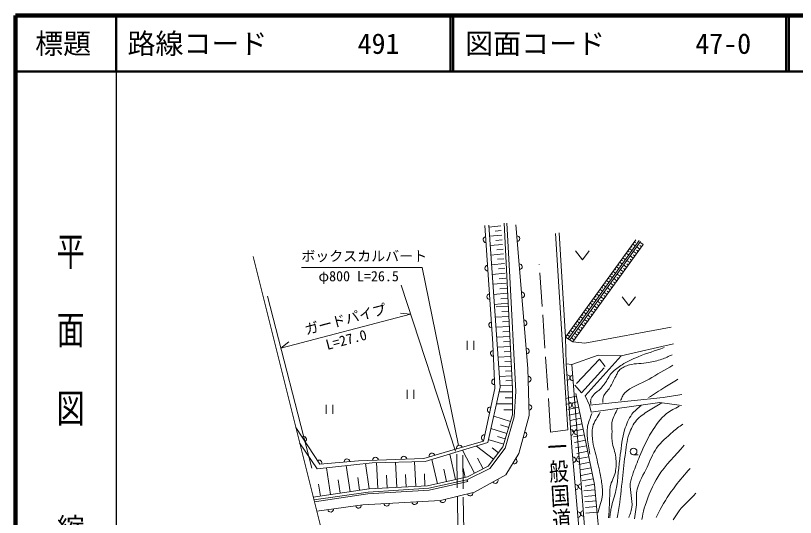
# Model space of a CAD drawing. Units: millimetres, scale not verified. Extents: x 40000 to 680000, y 20000 to 380000.
# Drawn here: x 40000 to 179410, y 290386 to 380000 of the extents above; entities that cross this region are included whole.
import ezdxf
from ezdxf.enums import TextEntityAlignment as Align

# ---------------------------------------------------------------- set-up
doc = ezdxf.new("R2010")
doc.units = ezdxf.units.MM
doc.header["$LTSCALE"] = 1000
doc.linetypes.add('DASHED', pattern=[7.5, 6, -1.5])
for name, color, linetype, lineweight in [('M-BGD', 7, 'Continuous', 13), ('M-STR-HTXT', 7, 'Continuous', 13), ('M-TTL', 2, 'Continuous', 140), ('M-TTL-BAND', 7, 'Continuous', 25), ('M-TTL-LINE', 7, 'Continuous', 50)]:
    doc.layers.add(name, color=color, linetype=linetype, lineweight=lineweight)
doc.layers.add('M-TTL-TXT', color=7, linetype='Continuous')
doc.styles.add('@ＭＳ ゴシック', font='')
doc.styles.add('ＭＳ ゴシック', font='')
doc.styles.get('@ＭＳ ゴシック').set_extended_font_data('@MS Gothic')
doc.styles.get('ＭＳ ゴシック').set_extended_font_data('MS Gothic')

msp = doc.modelspace()

# ---------------------------------------------------------------- linework, layer by layer
at = {"layer": 'M-BGD'}
for p, q in [((123909, 342522), (125317, 321392)), ((126620, 313644), (124578, 342592)), ((126752, 342447), (124602, 342245)), ((126829, 341627), (125745, 341524)), ((128839, 313433), (127360, 342909)), ((128276, 334422), (127818, 342909)), ((131604, 316955), (129420, 342663)), ((126907, 340806), (124718, 340600)), ((136499, 341113), (138717, 306002)), ((138330, 322572), (137185, 341219)), ((127065, 339135), (124837, 338925)), ((126986, 339971), (125882, 339866)), ((150867, 339934), (138330, 322572)), ((151466, 339863), (138778, 322293)), ((151712, 339652), (139054, 322122)), ((152170, 339124), (139633, 321762)), ((150039, 338786), (150252, 338632)), ((150331, 339192), (150758, 338883)), ((150624, 339597), (150837, 339443)), ((151877, 338718), (151602, 338917)), ((152170, 339124), (151618, 339522)), ((127225, 337434), (124957, 337220)), ((127145, 338284), (126021, 338178)), ((140123, 337969), (141323, 336369)), ((141323, 336369), (142523, 337969)), ((149160, 337570), (149587, 337262)), ((149453, 337976), (149667, 337821)), ((149746, 338381), (150173, 338073)), ((150999, 337502), (150448, 337901)), ((151292, 337908), (151016, 338107)), ((151585, 338313), (151033, 338711)), ((104856, 247402), (82459, 336993)), ((127306, 336583), (126161, 336475)), ((148282, 336354), (148496, 336200)), ((148575, 336759), (149002, 336451)), ((148868, 337165), (149081, 337011)), ((149828, 335881), (149277, 336279)), ((150121, 336286), (149845, 336485)), ((150414, 336691), (149862, 337090)), ((150707, 337097), (150431, 337296)), ((127386, 335733), (125077, 335515)), ((127467, 334867), (126303, 334757)), ((147111, 334733), (147325, 334578)), ((147404, 335138), (147831, 334830)), ((147697, 335543), (147910, 335389)), ((147990, 335949), (148416, 335640)), ((148658, 334259), (148106, 334658)), ((148950, 334665), (148674, 334864)), ((149243, 335070), (148691, 335468)), ((149536, 335475), (149260, 335675)), ((127549, 334001), (125200, 333779)), ((129402, 312870), (128276, 334422)), ((146233, 333517), (146660, 333208)), ((146526, 333922), (146739, 333768)), ((146819, 334327), (147246, 334019)), ((147779, 333043), (147504, 333242)), ((148072, 333449), (147520, 333847)), ((148365, 333854), (148089, 334053)), ((127716, 332239), (125324, 332013)), ((127632, 333120), (126447, 333008)), ((145062, 331895), (145489, 331587)), ((145355, 332300), (145569, 332146)), ((145648, 332706), (146075, 332398)), ((145941, 333111), (146154, 332957)), ((146901, 331827), (146350, 332225)), ((147194, 332233), (146918, 332432)), ((147487, 332638), (146935, 333036)), ((127885, 330445), (125451, 330216)), ((127800, 331342), (126594, 331228)), ((144184, 330679), (144398, 330525)), ((144477, 331084), (144904, 330776)), ((144770, 331490), (144983, 331336)), ((145730, 330206), (145179, 330604)), ((146023, 330611), (145747, 330810)), ((146316, 331016), (145764, 331415)), ((146608, 331422), (146333, 331621)), ((127971, 329533), (126743, 329417)), ((143013, 329058), (143227, 328903)), ((143306, 329463), (143733, 329155)), ((143599, 329868), (143812, 329714)), ((143892, 330274), (144318, 329965)), ((144852, 328990), (144576, 329189)), ((145145, 329395), (144593, 329793)), ((145438, 329800), (145162, 330000)), ((148434, 329799), (149634, 328199)), ((149634, 328199), (150834, 329799)), ((128057, 328620), (125580, 328386)), ((128102, 328124), (125937, 328015)), ((142135, 327841), (142562, 327533)), ((142428, 328247), (142641, 328093)), ((142721, 328652), (143148, 328344)), ((143974, 327774), (143422, 328172)), ((144267, 328179), (143991, 328378)), ((144559, 328584), (144008, 328983)), ((128194, 326281), (125737, 326158)), ((128148, 327202), (126910, 327140)), ((140964, 326220), (141391, 325912)), ((141257, 326625), (141471, 326471)), ((141550, 327031), (141977, 326722)), ((141842, 327436), (142056, 327282)), ((142803, 326152), (142252, 326550)), ((143096, 326557), (142820, 326757)), ((143389, 326963), (142837, 327361)), ((143681, 327368), (143406, 327567)), ((128240, 325373), (127021, 325312)), ((140086, 325004), (140300, 324850)), ((140379, 325409), (140806, 325101)), ((140672, 325815), (140885, 325661)), ((141632, 324531), (141081, 324929)), ((141925, 324936), (141649, 325135)), ((142218, 325341), (141666, 325740)), ((142510, 325747), (142235, 325946)), ((128285, 324466), (125865, 324345)), ((128330, 323572), (127129, 323512)), ((139208, 323788), (139635, 323480)), ((139501, 324193), (139714, 324039)), ((139793, 324599), (140220, 324290)), ((140754, 323315), (140478, 323514)), ((141047, 323720), (140495, 324118)), ((141340, 324125), (141064, 324324)), ((141781, 321480), (157206, 324368)), ((128375, 322678), (125991, 322559)), ((139633, 321762), (138330, 322572)), ((138330, 322572), (138418, 317818)), ((138623, 322977), (139050, 322669)), ((138915, 323383), (139129, 323228)), ((139876, 322098), (139324, 322497)), ((140169, 322504), (139893, 322703)), ((140461, 322909), (139910, 323308)), ((120720, 321910), (120720, 320310)), ((121920, 320310), (121920, 321910)), ((125317, 321392), (125670, 313433)), ((128465, 320890), (126117, 320773)), ((128420, 321784), (127237, 321725)), ((139633, 321762), (141781, 321480)), ((148279, 319261), (157593, 321374)), ((128509, 320010), (127344, 319952)), ((139439, 317712), (144158, 319332)), ((148279, 319261), (141799, 312086)), ((144158, 319332), (148279, 319261)), ((128553, 319130), (126241, 319014)), ((128597, 318263), (127450, 318205)), ((128640, 317396), (126364, 317282)), ((128683, 316542), (127553, 316486)), ((131815, 308573), (131604, 316955)), ((139439, 302886), (138418, 317818)), ((138418, 317818), (139439, 317712)), ((139439, 317712), (142855, 274043)), ((128726, 315689), (126484, 315576)), ((128810, 314007), (126603, 313897)), ((128768, 314848), (127656, 314792)), ((110014, 313177), (110014, 311577)), ((111214, 311577), (111214, 313177)), ((125670, 313433), (123627, 303995)), ((124437, 303748), (126620, 313644)), ((128839, 312837), (126442, 312837)), ((128839, 308714), (128839, 313433)), ((129156, 308362), (129402, 312870)), ((140179, 312500), (143489, 296230)), ((155780, 311804), (159125, 312333)), ((128839, 311760), (127522, 311760)), ((140279, 312009), (138319, 311611)), ((140478, 311028), (138518, 310630)), ((141799, 312086), (142574, 310431)), ((142574, 310431), (155780, 311804)), ((155181, 310924), (142890, 309163)), ((159020, 310396), (155181, 310924)), ((95505, 310500), (95505, 308900)), ((96705, 308900), (96705, 310500)), ((128839, 310683), (125967, 310683)), ((128839, 309606), (127284, 309606)), ((140678, 310048), (138718, 309649)), ((142890, 309163), (142574, 310431)), ((128483, 307529), (125471, 308435)), ((127113, 302974), (128839, 308714)), ((127501, 302762), (129156, 308362)), ((129984, 301812), (131815, 308573)), ((140877, 309067), (138917, 308668)), ((128161, 306460), (126695, 306900)), ((141077, 308086), (139117, 307687)), ((141276, 307105), (139317, 306706)), ((94397, 299910), (90091, 306465)), ((127840, 305390), (124988, 306248)), ((138717, 306002), (135653, 305615)), ((141476, 306124), (139516, 305725)), ((123627, 303995), (117605, 302269)), ((127256, 303447), (124664, 304226)), ((127548, 304419), (126158, 304836)), ((141676, 305143), (139716, 304744)), ((141875, 304162), (139915, 303763)), ((90776, 303722), (93939, 299065)), ((113238, 300368), (124437, 303748)), ((125442, 300790), (122385, 303129)), ((124472, 299522), (127113, 302974)), ((124754, 299135), (127501, 302762)), ((126319, 301936), (125204, 302790)), ((142186, 271895), (139439, 302886)), ((142075, 303181), (140115, 302783)), ((117605, 302269), (112991, 300931)), ((118652, 297140), (117621, 301691)), ((122027, 298265), (119909, 302382)), ((127659, 298008), (129984, 301812)), ((142274, 302200), (140315, 301802)), ((142474, 301219), (140514, 300821)), ((150480, 301564), (151280, 301564)), ((93939, 299065), (103765, 300156)), ((101300, 300509), (94397, 299910)), ((112991, 300931), (101300, 300509)), ((103201, 295473), (102530, 300019)), ((103765, 300156), (113238, 300368)), ((104738, 295550), (104504, 300173)), ((108132, 295722), (107903, 300249)), ((111527, 295894), (111303, 300324)), ((115410, 296405), (114431, 300728)), ((123570, 299059), (122585, 300975)), ((142674, 300239), (140714, 299840)), ((96290, 294453), (95582, 299247)), ((99791, 294969), (99102, 299638)), ((117031, 296773), (116529, 298991)), ((120359, 297527), (119987, 299166)), ((120669, 297110), (124754, 299135)), ((120774, 297621), (124472, 299522)), ((142873, 299258), (140913, 298859)), ((98040, 294711), (97691, 297077)), ((101496, 295221), (101156, 297525)), ((106435, 295636), (106319, 297924)), ((109830, 295808), (109716, 298047)), ((113188, 295979), (113077, 298170)), ((113625, 296001), (120774, 297621)), ((120669, 297110), (113872, 295578)), ((120827, 296776), (120669, 297110)), ((122025, 294909), (127659, 298008)), ((143073, 298277), (141113, 297878)), ((143272, 297296), (141312, 296897)), ((94492, 294188), (94174, 296340)), ((113872, 295578), (103025, 294891)), ((103201, 295473), (113625, 296001)), ((113960, 295261), (120827, 296776)), ((143472, 296315), (141849, 295985)), ((143489, 296230), (145180, 278621)), ((93207, 293998), (103201, 295473)), ((103025, 294891), (93333, 293496)), ((93410, 293187), (102972, 294592)), ((102972, 294592), (113960, 295261)), ((115967, 293430), (122025, 294909)), ((143577, 295320), (141586, 295129)), ((143672, 294323), (141681, 294132)), ((102092, 292655), (115967, 293430)), ((143768, 293327), (141777, 293136)), ((93836, 291484), (102092, 292655)), ((143863, 292331), (141873, 292140)), ((143959, 291334), (141968, 291143))]:
    msp.add_line(p, q, dxfattribs=at)
at = {"layer": 'M-BGD', "linetype": 'DASHED'}
for p, q in [((135653, 305615), (133611, 335620)), ((144387, 318628), (139985, 313997)), ((145426, 317342), (144387, 318628)), ((141165, 312658), (145426, 317342)), ((139985, 313997), (141165, 312658)), ((119166, 280665), (118862, 302065)), ((120232, 280471), (119920, 302385))]:
    msp.add_line(p, q, dxfattribs=at)
at = {"layer": 'M-BGD'}
for points in [[(155956, 320714), (155369, 320511), (154780, 320313), (154190, 320118), (153601, 319921), (153013, 319720), (152428, 319511), (151847, 319292), (151272, 319059), (150906, 318903), (150540, 318744), (150177, 318581), (149816, 318412), (149459, 318236), (149106, 318051), (148760, 317856), (148420, 317650), (148179, 317496), (147940, 317338), (147705, 317174), (147474, 317003), (147249, 316826), (147032, 316640), (146823, 316446), (146623, 316242), (146429, 316012), (146251, 315770), (146086, 315518), (145929, 315259), (145774, 314998), (145619, 314738), (145457, 314482), (145285, 314234), (145194, 314111), (145102, 313988), (145009, 313865), (144915, 313744), (144818, 313625), (144719, 313508), (144616, 313394), (144510, 313283), (144389, 313170), (144261, 313065), (144129, 312965), (143994, 312866), (143860, 312767), (143730, 312665), (143605, 312556), (143489, 312438), (143394, 312331), (143299, 312221), (143208, 312109), (143121, 311993), (143040, 311873), (142968, 311749), (142906, 311621), (142855, 311487), (142828, 311381), (142813, 311273), (142807, 311163), (142808, 311052), (142812, 310941), (142818, 310829), (142821, 310718), (142820, 310607)], [(145003, 310889), (145009, 311017), (145008, 311147), (145006, 311277), (145005, 311406), (145008, 311535), (145018, 311663), (145039, 311788), (145074, 311910), (145174, 312140), (145301, 312356), (145448, 312561), (145608, 312760), (145773, 312956), (145938, 313153), (146094, 313355), (146236, 313565), (146380, 313810), (146516, 314058), (146647, 314310), (146774, 314563), (146901, 314817), (147028, 315071), (147158, 315323), (147293, 315572), (147374, 315727), (147450, 315886), (147525, 316046), (147601, 316205), (147684, 316360), (147775, 316507), (147878, 316645), (147997, 316770), (148185, 316925), (148386, 317062), (148600, 317182), (148823, 317289), (149052, 317383), (149287, 317467), (149522, 317544), (149758, 317615), (150170, 317717), (150589, 317787), (151012, 317835), (151438, 317868), (151866, 317897), (152293, 317929), (152717, 317973), (153139, 318038), (153442, 318096), (153744, 318158), (154046, 318225), (154347, 318296), (154646, 318372), (154944, 318454), (155240, 318542), (155533, 318636), (155767, 318719), (155999, 318810), (156228, 318906), (156456, 319006), (156683, 319108), (156909, 319211), (157136, 319312), (157365, 319411)], [(157470, 317545), (156942, 317236), (156414, 316928), (155886, 316619), (155358, 316311), (154830, 316002), (154302, 315694), (153773, 315386), (153244, 315079), (152683, 314776), (152104, 314496), (151519, 314224), (150937, 313948), (150368, 313655), (149822, 313333), (149310, 312966), (148842, 312544), (148723, 312404), (148620, 312252), (148530, 312091), (148449, 311923), (148373, 311751), (148298, 311578), (148221, 311407), (148138, 311241)], [(153139, 311769), (153504, 312003), (153868, 312238), (154232, 312473), (154597, 312708), (154961, 312942), (155327, 313175), (155694, 313406), (156062, 313636), (156354, 313815), (156648, 313993), (156943, 314169), (157239, 314344), (157534, 314519), (157830, 314694), (158126, 314869), (158421, 315044)], [(146003, 290310), (146070, 290899), (146110, 291492), (146132, 292090), (146148, 292688), (146167, 293285), (146201, 293879), (146214, 294135), (146220, 294391), (146221, 294648), (146222, 294905), (146227, 295161), (146240, 295416), (146265, 295670), (146307, 295922), (146390, 296247), (146501, 296565), (146630, 296878), (146769, 297189), (146906, 297499), (147034, 297812), (147142, 298131), (147222, 298457), (147276, 298788), (147315, 299120), (147340, 299455), (147352, 299791), (147353, 300128), (147342, 300464), (147322, 300800), (147293, 301134), (147243, 301486), (147170, 301835), (147081, 302181), (146984, 302526), (146885, 302870), (146793, 303216), (146715, 303564), (146659, 303916), (146635, 304157), (146621, 304398), (146615, 304640), (146614, 304882), (146617, 305125), (146620, 305368), (146623, 305610), (146623, 305853), (146617, 306060), (146606, 306268), (146592, 306476), (146580, 306684), (146573, 306892), (146576, 307099), (146591, 307304), (146623, 307508), (146701, 307809), (146802, 308101), (146923, 308389), (147056, 308671), (147197, 308952), (147340, 309232), (147480, 309513), (147610, 309797)], [(151836, 310360), (151624, 310171), (151407, 309986), (151186, 309804), (150968, 309621), (150754, 309434), (150549, 309238), (150356, 309032), (150180, 308811), (149964, 308493), (149766, 308164), (149585, 307824), (149419, 307475), (149266, 307120), (149126, 306759), (148997, 306395), (148877, 306029), (148723, 305488), (148597, 304940), (148492, 304387), (148403, 303830), (148325, 303271), (148253, 302710), (148180, 302150), (148103, 301591), (147996, 300796), (147906, 299998), (147827, 299198), (147750, 298398), (147669, 297599), (147576, 296802), (147465, 296008), (147328, 295217), (147241, 294817), (147139, 294420), (147027, 294025), (146909, 293632), (146791, 293238), (146678, 292844), (146573, 292447), (146483, 292048), (146436, 291803), (146393, 291558), (146356, 291312), (146321, 291065), (146289, 290818), (146259, 290570), (146230, 290323)], [(147566, 290302), (147680, 290921), (147802, 291634), (147910, 292349), (148006, 293066), (148094, 293784), (148176, 294503), (148256, 295223), (148336, 295942), (148420, 296661), (148487, 297260), (148549, 297859), (148607, 298459), (148665, 299058), (148725, 299658), (148791, 300256), (148864, 300854), (148948, 301451), (149017, 301935), (149084, 302421), (149152, 302908), (149226, 303393), (149312, 303875), (149414, 304353), (149537, 304825), (149687, 305289), (149811, 305619), (149944, 305945), (150090, 306268), (150248, 306584), (150420, 306893), (150606, 307192), (150808, 307480), (151026, 307754), (151252, 308001), (151496, 308230), (151754, 308444), (152022, 308648), (152299, 308843), (152579, 309033), (152860, 309221), (153139, 309410), (153429, 309604), (153724, 309791), (154023, 309972), (154324, 310149), (154627, 310325), (154930, 310499), (155233, 310675), (155533, 310853)], [(158632, 310220), (158347, 310067), (158056, 309921), (157763, 309779), (157471, 309636), (157183, 309486), (156903, 309325), (156634, 309148), (156378, 308952), (155979, 308592), (155600, 308209), (155241, 307806), (154900, 307386), (154574, 306953), (154261, 306510), (153959, 306060), (153667, 305606), (153353, 305087), (153061, 304557), (152787, 304016), (152526, 303467), (152277, 302913), (152034, 302355), (151794, 301797), (151554, 301239), (151400, 300879), (151248, 300518), (151101, 300155), (150957, 299790), (150818, 299424), (150683, 299057), (150552, 298687), (150427, 298316), (150348, 298082), (150267, 297848), (150187, 297613), (150110, 297377), (150041, 297139), (149980, 296900), (149932, 296659), (149899, 296415), (149876, 295883), (149906, 295350), (149971, 294816), (150052, 294283), (150131, 293749), (150191, 293216), (150213, 292684), (150180, 292153), (150136, 291889), (150072, 291629), (149994, 291372), (149904, 291118), (149807, 290866), (149706, 290614), (149607, 290363)], [(142996, 308952), (142899, 308658), (142795, 308366), (142689, 308074), (142583, 307782), (142484, 307489), (142393, 307194), (142316, 306895), (142257, 306592), (142223, 306348), (142200, 306102), (142187, 305856), (142183, 305609), (142185, 305361), (142193, 305114), (142206, 304867), (142221, 304620), (142254, 304252), (142300, 303885), (142356, 303520), (142418, 303155), (142485, 302791), (142553, 302426), (142618, 302062), (142679, 301697)], [(144510, 309163), (144335, 308840), (144146, 308523), (143953, 308206), (143763, 307889), (143582, 307569), (143419, 307242), (143279, 306905), (143172, 306557), (143116, 306286), (143081, 306011), (143063, 305734), (143059, 305455), (143068, 305175), (143086, 304895), (143110, 304616), (143137, 304338), (143197, 303874), (143280, 303413), (143379, 302955), (143491, 302499), (143608, 302044), (143727, 301589), (143842, 301133), (143947, 300676), (144049, 300215), (144155, 299754), (144263, 299294), (144369, 298833), (144470, 298372), (144565, 297909), (144649, 297445), (144722, 296978), (144765, 296667), (144808, 296355), (144846, 296043), (144879, 295730), (144903, 295417), (144915, 295103), (144915, 294790), (144898, 294478), (144849, 294065), (144775, 293656), (144681, 293251), (144573, 292848), (144458, 292446), (144340, 292044), (144227, 291642), (144123, 291238)], [(150635, 290156), (150709, 290569), (150777, 290983), (150838, 291398), (150894, 291813), (150945, 292230), (150990, 292646), (151015, 292994), (151023, 293344), (151020, 293695), (151015, 294045), (151016, 294395), (151031, 294743), (151067, 295088), (151131, 295429), (151278, 295942), (151462, 296444), (151675, 296935), (151908, 297419), (152155, 297899), (152407, 298377), (152655, 298856), (152892, 299338), (153090, 299772), (153281, 300211), (153470, 300651), (153663, 301089), (153865, 301522), (154082, 301946), (154319, 302358), (154582, 302754), (154893, 303158), (155225, 303544), (155576, 303915), (155942, 304274), (156318, 304622), (156701, 304965), (157086, 305303), (157470, 305641), (157686, 305828), (157907, 306008), (158131, 306185), (158357, 306359), (158585, 306531), (158813, 306703), (159041, 306875), (159266, 307050)], [(159548, 303282), (158951, 302590), (158339, 301910), (157720, 301234), (157105, 300556), (156502, 299868), (155921, 299165), (155372, 298439), (154864, 297682), (154500, 297073), (154159, 296450), (153840, 295815), (153542, 295168), (153265, 294512), (153006, 293849), (152765, 293179), (152540, 292506), (152393, 292015), (152265, 291520), (152153, 291020), (152053, 290517), (151964, 290012)], [(160569, 299126), (160241, 298741), (159908, 298359), (159574, 297978), (159241, 297597), (158911, 297213), (158586, 296824), (158270, 296430), (157963, 296027), (157590, 295515), (157223, 294997), (156864, 294474), (156513, 293945), (156172, 293410), (155842, 292869), (155523, 292321), (155216, 291766), (155037, 291426), (154863, 291082), (154694, 290735), (154534, 290385)], [(157567, 289947), (157896, 290494), (158245, 291026), (158613, 291528), (159010, 292006), (159429, 292467), (159864, 292915), (160308, 293356), (160754, 293795), (161195, 294237), (161626, 294689)]]:
    msp.add_lwpolyline(points, dxfattribs=at)
msp.add_circle((150480, 302164), 600, dxfattribs=at)
for centre, radius, start, end in [((124087, 339984), 509, 94.82801, 272.80014), ((129630, 340155), 503, 275.24657, 94.46256), ((124425, 334906), 509, 94.82801, 272.80014), ((130056, 335138), 503, 275.24657, 94.46256), ((130482, 330122), 503, 275.24657, 94.46256), ((124764, 329828), 509, 94.82801, 272.80014), ((125103, 324750), 509, 94.82801, 272.80014), ((130908, 325106), 503, 275.24657, 94.46256), ((125403, 319669), 509, 93.54749, 271.51963), ((131334, 320089), 503, 275.24657, 94.46256), ((125628, 314585), 509, 93.54749, 271.51963), ((131648, 315067), 503, 271.83613, 91.05212), ((138594, 315367), 491, 272.90903, 94.91641), ((139614, 315290), 486, 92.80269, 276.14311), ((138929, 310466), 491, 272.90903, 94.91641), ((139993, 310448), 486, 92.80269, 276.14311), ((124846, 309584), 509, 78.80242, 256.77456), ((131775, 310034), 503, 271.83613, 91.05212), ((130878, 305126), 503, 255.23794, 74.45393), ((139265, 305564), 491, 272.90903, 94.91641), ((140372, 305607), 486, 92.80269, 276.14311), ((91480, 304333), 509, 304.31792, 122.29005), ((123769, 304610), 509, 78.80242, 256.77456), ((119343, 302758), 509, 17.00357, 194.97571), ((109425, 300793), 509, 3.08396, 181.0561), ((114454, 301346), 509, 17.19013, 195.16226), ((139645, 300666), 491, 274.06156, 96.06894), ((140751, 300765), 486, 92.80269, 276.14311), ((94283, 300143), 462, 333.39069, 127.33481), ((99260, 300323), 509, 5.97106, 183.94319), ((104339, 300609), 509, 3.08396, 181.0561), ((129145, 300447), 503, 238.96244, 58.17843), ((125749, 296961), 503, 209.2028, 28.41879), ((140078, 295772), 491, 274.06156, 96.06894), ((141129, 295924), 486, 92.80269, 276.14311), ((121264, 294727), 503, 194.1143, 13.33029), ((106332, 292895), 503, 183.58794, 2.80393), ((111359, 293176), 503, 183.58794, 2.80393), ((116374, 293531), 503, 192.11825, 13.56389), ((96328, 291841), 503, 188.4679, 7.68389), ((101312, 292548), 503, 188.4679, 7.68389), ((140512, 290878), 491, 274.06156, 96.06894), ((141508, 291082), 486, 92.80269, 276.14311)]:
    msp.add_arc(centre, radius, start, end, dxfattribs=at)
at = {"layer": 'M-STR-HTXT'}
for p, q in [((112675, 334986), (91119, 334986)), ((119154, 303220), (112675, 334986)), ((108906, 331851), (118626, 302199)), ((85029, 329879), (92988, 299170)), ((87432, 320610), (110592, 326709)), ((110592, 326709), (108801, 326886)), ((87432, 320610), (88833, 321744))]:
    msp.add_line(p, q, dxfattribs=at)
at = {"layer": 'M-TTL'}
for p, q in [((40000, 380000), (40000, 20000)), ((680000, 380000), (40000, 380000))]:
    msp.add_line(p, q, dxfattribs=at)
at = {"layer": 'M-TTL-BAND'}
msp.add_line((58000, 370000), (58000, 20000), dxfattribs=at)
at = {"layer": 'M-TTL-LINE'}
for p, q in [((58000, 380000), (58000, 370000)), ((117750, 380000), (117750, 370000)), ((118250, 380000), (118250, 370000)), ((177750, 380000), (177750, 370000)), ((178250, 380000), (178250, 370000)), ((40000, 370000), (680000, 370000))]:
    msp.add_line(p, q, dxfattribs=at)

# ---------------------------------------------------------------- texts
at = {"layer": 'M-BGD', "style": '@ＭＳ ゴシック', "width": 1.25}
msp.add_text('一般国道435号', height=2566, rotation=273.544, dxfattribs=at).set_placement((135477, 290894), align=Align.BOTTOM_CENTER)
at = {"layer": 'M-STR-HTXT', "style": 'ＭＳ ゴシック'}
msp.add_text('ボックスカルバート', height=1833, dxfattribs=at).set_placement((102321, 335586), align=Align.BOTTOM_CENTER)
msp.add_text('φ800 L=26.5', height=1833, dxfattribs=at).set_placement((101335, 334386), align=Align.TOP_CENTER)
msp.add_text('ガードパイプ', height=1833, rotation=14.752, dxfattribs=at).set_placement((99347, 324368), align=Align.BOTTOM_CENTER)
msp.add_text('L=27.0', height=1833, rotation=14.752, dxfattribs=at).set_placement((98875, 323003), align=Align.TOP_CENTER)
at = {"layer": 'M-TTL-BAND', "style": '@ＭＳ ゴシック', "width": 1.4}
msp.add_text('平  面  図', height=3666, rotation=270, dxfattribs=at).set_placement((49777, 306475), align=Align.MIDDLE_RIGHT)
at = {"layer": 'M-TTL-BAND', "style": '@ＭＳ ゴシック'}
msp.add_text('縮尺千分の一', height=3666, rotation=270, dxfattribs=at).set_placement((49777, 261030), align=Align.MIDDLE_RIGHT)
at = {"layer": 'M-TTL-TXT', "style": 'ＭＳ ゴシック'}
msp.add_text('標題', height=3666, dxfattribs=at).set_placement((48500, 375000), align=Align.MIDDLE_CENTER)
for s, p in [('路線コード', (60000, 375000)), ('491', (101142, 375000)), ('図面コード', (120380, 375000)), ('47-0', (161521, 375000))]:
    msp.add_text(s, height=3666, dxfattribs=at).set_placement(p, align=Align.MIDDLE_LEFT)

doc.saveas('drawing.dxf')
